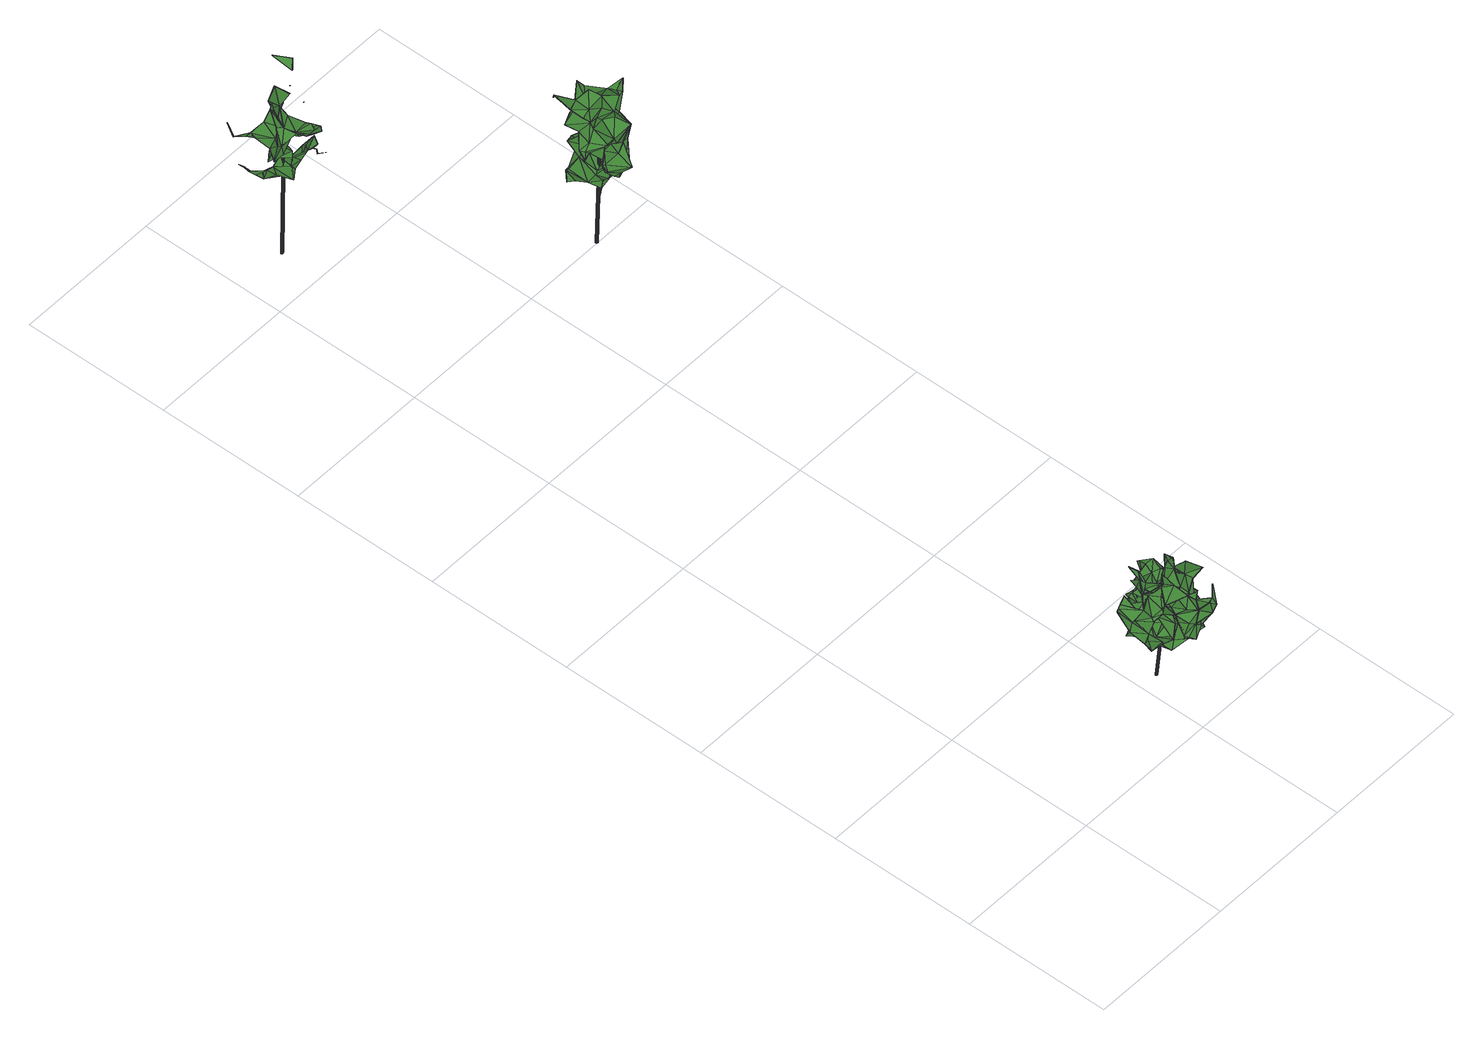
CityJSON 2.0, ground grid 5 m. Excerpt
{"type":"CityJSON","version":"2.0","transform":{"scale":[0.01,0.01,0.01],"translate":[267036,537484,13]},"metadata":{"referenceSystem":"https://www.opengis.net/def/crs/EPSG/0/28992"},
"CityObjects":{
"tree1":{"type":"SolitaryVegetationObject","attributes":{"gtid":598,"crown_width_m":2.79,"crown_median_z":17.1,"crown_r50_m":0.163,"crown_porosity":0.946,"trunk_H_m":2.93,"trunk_DBH_m":0.0655,"trunk_radius_m":0.0328,"trunk_base_height_m":14.17,"original_gtid":"600"},"geometry":[{"type":"MultiSurface","lod":"3","boundaries":[[[0,1,2]],[[0,2,3]],[[4,5,6]],[[7,3,8]],[[9,10,11]],[[12,13,14]],[[15,16,17]],[[18,19,20]],[[20,21,18]],[[22,23,24]],[[25,22,26]],[[11,10,27]],[[28,29,30]],[[31,32,21]],[[33,34,35]],[[36,37,28]],[[38,37,36]],[[39,24,40]],[[41,42,43]],[[44,45,46]],[[47,1,48]],[[49,50,31]],[[51,52,53]],[[54,55,56]],[[57,58,33]],[[57,53,58]],[[59,60,61]],[[13,61,60]],[[62,63,64]],[[62,65,63]],[[66,67,68]],[[69,0,70]],[[71,72,73]],[[33,74,75]],[[76,77,78]],[[79,67,80]],[[81,21,32]],[[61,13,12]],[[82,83,84]],[[82,84,85]],[[86,87,88]],[[73,9,89]],[[90,91,92]],[[90,92,93]],[[94,95,96]],[[97,32,75]],[[98,10,9]],[[68,32,99]],[[100,32,68]],[[31,101,8]],[[102,72,13]],[[14,13,72]],[[103,70,104]],[[103,104,105]],[[106,107,108]],[[8,109,7]],[[46,110,44]],[[7,111,3]],[[93,77,90]],[[23,22,25]],[[80,67,90]],[[111,112,50]],[[31,20,19]],[[20,31,21]],[[113,114,115]],[[114,116,115]],[[117,118,119]],[[96,102,120]],[[119,118,121]],[[119,122,117]],[[117,123,74]],[[124,74,123]],[[125,126,127]],[[28,128,36]],[[1,0,129]],[[65,46,76]],[[106,130,131]],[[88,87,43]],[[43,87,86]],[[132,69,133]],[[134,131,135]],[[29,113,136]],[[27,10,41]],[[40,24,23]],[[137,138,139]],[[140,112,109]],[[140,141,112]],[[35,74,33]],[[142,143,144]],[[11,27,13]],[[89,9,93]],[[36,121,82]],[[23,25,145]],[[146,147,148]],[[149,97,74]],[[75,74,97]],[[150,151,152]],[[13,60,11]],[[153,154,155]],[[53,156,51]],[[157,51,156]],[[36,158,38]],[[113,38,158]],[[75,32,159]],[[160,78,161]],[[18,162,19]],[[21,162,18]],[[8,49,31]],[[6,163,4]],[[164,120,102]],[[113,115,136]],[[73,89,126]],[[53,52,165]],[[161,166,160]],[[68,67,79]],[[117,35,118]],[[91,167,98]],[[167,95,98]],[[82,85,158]],[[54,168,17]],[[71,73,59]],[[145,25,26]],[[169,170,171]],[[172,173,174]],[[1,129,48]],[[175,176,139]],[[149,74,124]],[[177,130,163]],[[80,76,100]],[[81,32,97]],[[178,30,179]],[[97,19,162]],[[180,114,181]],[[180,116,114]],[[182,183,111]],[[3,111,183]],[[80,90,77]],[[3,183,0]],[[8,101,109]],[[141,119,184]],[[10,42,41]],[[185,184,186]],[[66,185,186]],[[99,65,185]],[[99,46,65]],[[43,187,88]],[[109,188,140]],[[145,26,171]],[[189,144,150]],[[142,144,189]],[[77,10,190]],[[98,190,10]],[[191,192,193]],[[191,194,192]],[[195,137,139]],[[70,107,131]],[[62,196,110]],[[196,169,197]],[[198,133,135]],[[67,199,200]],[[140,201,141]],[[176,202,139]],[[203,4,204]],[[14,72,71]],[[91,67,133]],[[77,190,78]],[[11,161,77]],[[182,203,204]],[[91,90,67]],[[122,119,109]],[[199,50,49]],[[205,206,38]],[[118,34,58]],[[118,35,34]],[[127,207,208]],[[110,185,62]],[[46,185,110]],[[191,193,5]],[[61,12,59]],[[209,206,205]],[[209,196,206]],[[93,210,89]],[[211,212,213]],[[48,129,214]],[[191,215,194]],[[59,73,126]],[[62,64,196]],[[169,196,64]],[[216,147,146]],[[217,24,39]],[[218,16,219]],[[218,219,203]],[[7,112,111]],[[175,126,89]],[[177,105,131]],[[156,159,157]],[[146,148,220]],[[9,77,93]],[[11,77,9]],[[29,154,153]],[[31,149,124]],[[75,53,57]],[[156,53,75]],[[106,131,107]],[[86,88,41]],[[121,83,82]],[[141,201,119]],[[189,221,85]],[[3,2,49]],[[76,80,77]],[[222,181,114]],[[134,223,224]],[[225,226,227]],[[211,213,56]],[[29,228,154]],[[102,13,27]],[[70,0,183]],[[70,183,182]],[[72,102,9]],[[229,185,65]],[[115,228,136]],[[230,231,232]],[[233,234,235]],[[148,147,39]],[[46,45,51]],[[76,46,51]],[[111,50,236]],[[63,65,76]],[[53,165,237]],[[53,237,58]],[[59,238,71]],[[203,182,111]],[[96,239,94]],[[101,124,240]],[[117,122,240]],[[161,10,77]],[[27,41,102]],[[165,241,242]],[[243,51,45]],[[95,239,120]],[[31,124,101]],[[15,244,36]],[[245,216,246]],[[95,120,98]],[[7,109,112]],[[28,247,205]],[[235,58,237]],[[235,237,165]],[[248,4,203]],[[4,191,5]],[[78,160,76]],[[51,157,76]],[[193,6,174]],[[110,196,209]],[[12,14,238]],[[116,146,220]],[[116,220,249]],[[14,71,238]],[[12,238,59]],[[75,159,156]],[[5,193,173]],[[192,250,193]],[[251,46,57]],[[94,239,231]],[[69,252,135]],[[97,162,81]],[[216,245,152]],[[197,253,196]],[[186,236,254]],[[161,11,40]],[[255,256,215]],[[212,215,256]],[[212,194,215]],[[0,103,129]],[[252,129,103]],[[178,257,128]],[[219,128,257]],[[219,257,178]],[[16,213,17]],[[218,213,16]],[[258,129,252]],[[3,49,8]],[[259,260,239]],[[54,261,211]],[[231,239,260]],[[252,103,262]],[[181,246,263]],[[39,253,217]],[[217,253,197]],[[163,130,4]],[[165,52,143]],[[125,264,11]],[[38,206,265]],[[83,233,84]],[[64,63,266]],[[191,4,267]],[[215,191,267]],[[93,92,268]],[[28,205,113]],[[38,113,205]],[[269,200,199]],[[51,243,52]],[[131,192,270]],[[42,10,271]],[[130,106,4]],[[144,272,38]],[[149,19,97]],[[81,162,21]],[[31,19,149]],[[79,100,68]],[[100,79,80]],[[1,269,2]],[[220,207,127]],[[44,52,243]],[[143,52,44]],[[10,161,271]],[[142,241,143]],[[165,143,241]],[[273,225,251]],[[131,134,224]],[[99,57,46]],[[174,5,274]],[[230,260,259]],[[34,33,58]],[[275,276,141]],[[173,172,274]],[[231,260,230]],[[35,117,74]],[[172,174,274]],[[236,50,254]],[[148,277,220]],[[278,270,192]],[[135,252,232]],[[135,232,231]],[[171,24,217]],[[22,24,171]],[[278,202,270]],[[221,158,85]],[[189,84,142]],[[85,84,189]],[[99,32,57]],[[128,16,15]],[[128,15,36]],[[28,30,128]],[[212,17,213]],[[26,22,171]],[[205,54,209]],[[37,209,54]],[[215,267,179]],[[179,267,178]],[[229,65,279]],[[229,279,185]],[[105,262,103]],[[263,146,116]],[[197,169,217]],[[96,9,102]],[[139,138,175]],[[48,214,280]],[[258,280,214]],[[47,280,258]],[[48,280,47]],[[269,132,200]],[[199,66,50]],[[218,281,56]],[[11,264,40]],[[148,40,264]],[[243,45,44]],[[91,133,167]],[[240,124,123]],[[131,270,198]],[[146,246,216]],[[38,265,282]],[[198,135,131]],[[217,169,171]],[[73,72,9]],[[148,39,40]],[[252,69,258]],[[69,135,133]],[[102,41,164]],[[109,101,240]],[[109,240,122]],[[11,60,126]],[[11,126,125]],[[131,130,177]],[[211,56,55]],[[76,160,170]],[[76,170,63]],[[76,157,159]],[[76,159,100]],[[171,170,160]],[[4,106,204]],[[111,236,283]],[[202,255,155]],[[69,70,103]],[[69,103,0]],[[224,223,6]],[[155,255,153]],[[235,251,58]],[[234,58,251]],[[234,251,235]],[[70,182,108]],[[204,108,182]],[[134,135,231]],[[94,135,231]],[[275,168,284]],[[220,277,207]],[[264,125,277]],[[264,277,148]],[[185,66,99]],[[66,254,50]],[[31,50,226]],[[32,273,57]],[[131,250,192]],[[249,220,127]],[[224,250,131]],[[249,127,175]],[[247,256,255]],[[212,256,247]],[[211,194,212]],[[96,95,91]],[[209,37,110]],[[138,249,175]],[[145,171,166]],[[137,285,138]],[[286,138,285]],[[214,129,258]],[[92,287,198]],[[133,198,287]],[[133,287,92]],[[195,202,155]],[[144,282,150]],[[56,276,275]],[[118,58,234]],[[126,175,127]],[[134,232,223]],[[223,232,262]],[[44,110,272]],[[44,272,143]],[[251,185,46]],[[91,95,92]],[[167,133,95]],[[265,189,181]],[[236,288,283]],[[108,204,106]],[[68,99,66]],[[17,212,28]],[[186,254,66]],[[261,208,278]],[[249,228,116]],[[138,286,228]],[[138,228,249]],[[94,239,95]],[[115,116,228]],[[289,88,187]],[[92,95,133]],[[6,105,163]],[[6,223,105]],[[262,105,223]],[[100,159,32]],[[75,57,33]],[[132,133,67]],[[186,276,236]],[[112,276,186]],[[272,110,37]],[[272,37,38]],[[202,195,139]],[[155,285,195]],[[285,137,195]],[[265,181,222]],[[163,105,177]],[[28,37,54]],[[160,166,171]],[[188,290,201]],[[144,143,272]],[[240,123,117]],[[96,120,239]],[[170,169,266]],[[170,266,63]],[[113,29,28]],[[82,158,36]],[[113,158,114]],[[226,32,31]],[[265,222,114]],[[153,179,30]],[[153,30,29]],[[114,158,265]],[[221,265,158]],[[265,221,189]],[[205,247,207]],[[67,200,132]],[[141,15,17]],[[141,244,15]],[[141,184,244]],[[184,121,244]],[[184,119,121]],[[36,244,121]],[[140,188,201]],[[56,284,54]],[[205,207,277]],[[127,208,125]],[[89,268,270]],[[198,270,268]],[[176,270,202]],[[205,277,54]],[[226,50,227]],[[142,84,233]],[[119,201,290]],[[119,290,109]],[[188,109,290]],[[49,269,199]],[[112,186,227]],[[112,227,50]],[[64,266,169]],[[215,179,255]],[[184,227,186]],[[69,132,291]],[[225,227,184]],[[69,291,258]],[[57,273,251]],[[269,258,291]],[[269,291,132]],[[192,261,278]],[[1,47,269]],[[211,55,54]],[[153,255,179]],[[147,150,253]],[[29,136,228]],[[285,228,286]],[[193,224,6]],[[173,274,5]],[[250,224,193]],[[105,70,131]],[[168,54,284]],[[93,268,210]],[[92,198,268]],[[210,268,89]],[[125,54,277]],[[261,54,125]],[[278,255,202]],[[262,232,252]],[[128,30,178]],[[251,225,185]],[[273,226,225]],[[273,32,226]],[[225,184,185]],[[233,241,142]],[[161,40,166]],[[91,98,96]],[[174,6,5]],[[147,253,39]],[[203,281,218]],[[98,289,190]],[[96,98,9]],[[203,56,281]],[[292,56,203]],[[292,236,293]],[[230,239,231]],[[239,230,259]],[[56,213,218]],[[16,128,219]],[[56,292,293]],[[66,199,67]],[[28,212,247]],[[54,17,28]],[[43,86,41]],[[289,164,41]],[[164,289,120]],[[289,187,190]],[[289,41,88]],[[289,98,120]],[[255,278,208]],[[255,208,247]],[[203,111,283]],[[236,292,288]],[[288,292,203]],[[283,288,203]],[[193,174,173]],[[155,154,285]],[[285,154,228]],[[168,141,17]],[[194,211,192]],[[261,192,211]],[[247,208,207]],[[261,125,208]],[[168,275,141]],[[248,203,219]],[[248,219,4]],[[89,270,175]],[[175,270,176]],[[49,2,269]],[[38,282,144]],[[47,258,269]],[[275,284,56]],[[233,242,241]],[[165,242,235]],[[233,235,242]],[[180,263,116]],[[253,150,196]],[[105,104,70]],[[56,293,276]],[[108,107,70]],[[189,150,181]],[[245,181,150]],[[245,150,152]],[[180,181,263]],[[263,246,146]],[[181,245,246]],[[185,279,62]],[[62,279,65]],[[147,151,150]],[[147,216,151]],[[4,219,267]],[[178,267,219]],[[190,187,43]],[[42,271,43]],[[43,271,190]],[[161,78,271]],[[190,271,78]],[[126,60,294]],[[59,294,60]],[[126,294,59]],[[121,234,83]],[[121,118,234]],[[233,83,234]],[[152,151,216]],[[145,166,23]],[[40,23,166]],[[231,232,134]],[[141,276,112]],[[236,276,293]],[[196,150,206]],[[265,206,150]],[[150,282,265]],[[295,296,297]],[[295,297,298]],[[298,297,299]],[[298,299,300]],[[297,296,301]],[[297,301,299]],[[301,296,302]],[[301,302,299]],[[299,302,303]],[[299,303,300]],[[302,296,304]],[[302,304,303]],[[303,304,305]],[[303,305,300]],[[304,296,306]],[[304,306,305]],[[305,306,307]],[[305,307,300]],[[306,296,308]],[[306,308,307]],[[307,308,309]],[[307,309,300]],[[308,296,310]],[[308,310,309]],[[309,310,311]],[[309,311,300]],[[310,296,312]],[[310,312,311]],[[311,312,313]],[[311,313,300]],[[312,296,314]],[[312,314,313]],[[313,314,315]],[[313,315,300]],[[314,296,316]],[[314,316,315]],[[315,316,317]],[[315,317,300]],[[316,296,318]],[[316,318,317]],[[317,318,319]],[[317,319,300]],[[318,296,320]],[[318,320,319]],[[319,320,321]],[[319,321,300]],[[320,296,322]],[[320,322,321]],[[321,322,323]],[[321,323,300]],[[322,296,324]],[[322,324,323]],[[323,324,325]],[[323,325,300]],[[324,296,326]],[[324,326,325]],[[325,326,327]],[[325,327,300]],[[326,296,328]],[[326,328,327]],[[328,296,329]],[[328,329,327]],[[327,329,330]],[[327,330,300]],[[329,296,331]],[[329,331,330]],[[330,331,332]],[[330,332,300]],[[331,296,333]],[[331,333,332]],[[332,333,334]],[[332,334,300]],[[333,296,335]],[[333,335,334]],[[334,335,336]],[[334,336,300]],[[335,296,337]],[[335,337,336]],[[336,337,338]],[[336,338,300]],[[337,296,339]],[[337,339,338]],[[338,339,340]],[[338,340,300]],[[339,296,295]],[[339,295,340]],[[340,295,298]],[[340,298,300]]]}]},
"tree2":{"type":"SolitaryVegetationObject","attributes":{"gtid":528,"crown_width_m":2.37,"crown_median_z":18.75,"crown_r50_m":0.16,"crown_porosity":0.935,"trunk_H_m":5.17,"trunk_DBH_m":0.0814,"trunk_radius_m":0.0407,"trunk_base_height_m":13.58,"original_gtid":"530"},"geometry":[{"type":"MultiSurface","lod":"3","boundaries":[[[341,342,343]],[[344,345,346]],[[347,348,349]],[[350,351,352]],[[353,354,355]],[[356,357,358]],[[359,360,361]],[[349,362,363]],[[348,363,362]],[[348,362,349]],[[347,364,365]],[[366,367,368]],[[369,357,356]],[[370,371,372]],[[344,373,345]],[[374,375,376]],[[356,377,369]],[[378,379,380]],[[381,382,383]],[[352,357,369]],[[384,385,386]],[[387,388,389]],[[390,391,392]],[[393,394,395]],[[396,397,355]],[[398,399,400]],[[358,352,356]],[[355,397,353]],[[401,402,380]],[[403,402,401]],[[342,404,405]],[[406,407,374]],[[408,388,409]],[[410,346,345]],[[411,360,412]],[[371,413,414]],[[352,358,357]],[[387,415,416]],[[387,381,415]],[[417,379,378]],[[418,419,392]],[[420,421,422]],[[423,424,425]],[[366,368,426]],[[424,427,425]],[[428,429,430]],[[408,429,428]],[[431,432,433]],[[434,435,436]],[[437,427,405]],[[438,439,434]],[[440,417,378]],[[441,442,366]],[[443,444,406]],[[426,346,445]],[[364,446,365]],[[447,448,449]],[[437,405,450]],[[446,364,347]],[[347,349,446]],[[441,366,451]],[[414,395,452]],[[399,453,400]],[[414,454,395]],[[455,454,414]],[[456,457,458]],[[459,407,460]],[[461,462,363]],[[463,464,465]],[[466,359,361]],[[456,458,467]],[[468,469,438]],[[470,468,438]],[[434,439,435]],[[471,435,439]],[[361,360,472]],[[473,474,475]],[[443,476,428]],[[473,476,443]],[[477,478,421]],[[374,407,375]],[[479,409,388]],[[422,480,481]],[[363,482,450]],[[483,484,485]],[[486,484,483]],[[485,484,486]],[[380,440,378]],[[448,447,487]],[[487,447,488]],[[488,447,489]],[[401,380,379]],[[490,359,466]],[[459,479,416]],[[425,342,423]],[[425,437,342]],[[406,444,460]],[[430,460,444]],[[411,472,360]],[[491,386,385]],[[394,463,465]],[[492,371,490]],[[435,471,441]],[[442,441,471]],[[438,493,470]],[[494,495,475]],[[469,468,369]],[[390,495,494]],[[496,408,428]],[[435,497,436]],[[408,389,388]],[[498,396,499]],[[470,377,356]],[[490,343,359]],[[427,437,425]],[[500,474,371]],[[500,475,474]],[[442,367,366]],[[467,367,442]],[[445,367,467]],[[368,367,445]],[[465,464,501]],[[475,501,464]],[[475,464,494]],[[344,368,445]],[[482,461,491]],[[430,459,460]],[[479,459,430]],[[365,348,347]],[[363,348,482]],[[365,482,348]],[[473,443,474]],[[406,474,443]],[[442,456,467]],[[471,456,442]],[[341,376,502]],[[446,482,365]],[[412,414,411]],[[384,503,504]],[[477,469,505]],[[389,382,387]],[[388,416,479]],[[385,506,423]],[[375,381,376]],[[405,404,450]],[[383,450,404]],[[377,507,505]],[[375,407,459]],[[508,509,506]],[[387,416,388]],[[506,412,360]],[[369,468,352]],[[383,382,496]],[[510,390,463]],[[422,481,511]],[[445,458,422]],[[416,415,459]],[[394,452,395]],[[372,421,512]],[[513,432,431]],[[477,471,439]],[[477,439,469]],[[376,383,404]],[[376,381,383]],[[514,481,507]],[[493,515,377]],[[495,516,476]],[[452,475,414]],[[500,414,475]],[[349,462,446]],[[386,503,384]],[[430,409,479]],[[381,387,382]],[[372,371,492]],[[438,515,493]],[[434,515,438]],[[517,511,481]],[[417,440,518]],[[440,379,518]],[[518,379,417]],[[408,496,382]],[[408,382,389]],[[500,371,414]],[[352,468,356]],[[356,468,470]],[[467,458,445]],[[463,494,464]],[[519,520,521]],[[519,521,522]],[[503,454,455]],[[506,509,498]],[[523,441,451]],[[523,451,426]],[[369,377,505]],[[481,524,507]],[[509,384,504]],[[426,368,346]],[[507,477,505]],[[369,505,469]],[[373,489,345]],[[344,346,368]],[[406,374,474]],[[371,341,490]],[[374,341,474]],[[371,474,341]],[[435,441,525]],[[507,377,515]],[[507,515,514]],[[511,445,422]],[[418,520,519]],[[392,520,418]],[[374,376,341]],[[521,391,526]],[[469,439,438]],[[458,457,420]],[[471,420,457]],[[477,421,420]],[[419,527,491]],[[386,491,527]],[[351,468,352]],[[423,342,385]],[[436,515,434]],[[514,515,436]],[[524,478,507]],[[507,478,477]],[[480,466,524]],[[480,524,481]],[[492,490,466]],[[492,466,480]],[[495,476,473]],[[431,433,513]],[[432,513,433]],[[375,459,415]],[[381,375,415]],[[460,407,406]],[[482,342,450]],[[390,392,516]],[[516,392,419]],[[487,449,448]],[[489,449,487]],[[449,489,447]],[[489,487,410]],[[450,342,437]],[[489,410,345]],[[501,452,394]],[[418,522,393]],[[509,508,384]],[[363,383,496]],[[450,383,363]],[[359,427,424]],[[394,465,501]],[[430,429,409]],[[408,409,429]],[[392,391,520]],[[427,359,343]],[[412,455,414]],[[506,455,412]],[[403,401,528]],[[403,528,402]],[[489,529,488]],[[516,419,530]],[[524,512,478]],[[421,478,512]],[[428,404,496]],[[410,531,346]],[[452,501,475]],[[386,454,503]],[[455,499,503]],[[435,525,497]],[[492,422,372]],[[480,422,492]],[[511,497,525]],[[372,422,421]],[[440,380,528]],[[380,402,528]],[[440,528,379]],[[379,528,401]],[[400,453,398]],[[355,532,396]],[[472,466,361]],[[466,512,524]],[[466,472,512]],[[394,510,463]],[[349,363,462]],[[446,461,482]],[[446,462,461]],[[504,503,532]],[[512,413,370]],[[370,372,512]],[[373,487,529]],[[510,533,390]],[[373,529,489]],[[533,521,526]],[[526,391,533]],[[445,523,426]],[[521,520,391]],[[394,522,521]],[[394,521,510]],[[519,522,418]],[[487,373,410]],[[370,413,371]],[[384,506,385]],[[508,506,384]],[[397,532,353]],[[405,343,342]],[[404,342,502]],[[404,502,376]],[[504,532,397]],[[354,532,355]],[[353,532,354]],[[399,398,453]],[[485,486,483]],[[430,444,443]],[[445,531,344]],[[346,531,445]],[[410,373,531]],[[373,344,531]],[[428,476,530]],[[430,443,428]],[[396,503,499]],[[419,461,530]],[[419,491,461]],[[363,530,461]],[[488,529,487]],[[471,457,456]],[[477,420,534]],[[471,477,534]],[[420,471,534]],[[420,422,458]],[[503,396,532]],[[385,502,491]],[[341,502,385]],[[411,414,413]],[[411,413,472]],[[472,413,512]],[[473,475,495]],[[533,391,390]],[[516,495,390]],[[525,441,523]],[[530,476,516]],[[454,393,395]],[[393,386,527]],[[454,386,393]],[[393,527,418]],[[418,527,419]],[[436,517,514]],[[497,517,436]],[[521,533,510]],[[393,522,394]],[[511,517,497]],[[481,514,517]],[[426,451,366]],[[390,494,463]],[[496,404,363]],[[445,511,523]],[[511,525,523]],[[506,360,424]],[[424,360,359]],[[423,506,424]],[[396,498,397]],[[504,397,498]],[[504,498,509]],[[427,343,405]],[[341,343,490]],[[491,502,482]],[[482,502,342]],[[377,469,493]],[[470,469,377]],[[341,385,342]],[[470,493,469]],[[506,499,455]],[[498,499,506]],[[363,404,530]],[[428,530,404]],[[535,536,537]],[[535,537,538]],[[538,537,539]],[[538,539,540]],[[537,536,541]],[[537,541,539]],[[539,541,542]],[[539,542,540]],[[541,536,543]],[[541,543,542]],[[542,543,544]],[[542,544,540]],[[543,536,545]],[[543,545,544]],[[544,545,546]],[[544,546,540]],[[545,536,547]],[[545,547,546]],[[546,547,548]],[[546,548,540]],[[547,536,549]],[[547,549,548]],[[548,549,550]],[[548,550,540]],[[549,536,551]],[[549,551,550]],[[550,551,552]],[[550,552,540]],[[551,536,553]],[[551,553,552]],[[552,553,554]],[[552,554,540]],[[553,536,555]],[[553,555,554]],[[554,555,556]],[[554,556,540]],[[555,536,557]],[[555,557,556]],[[556,557,558]],[[556,558,540]],[[557,536,559]],[[557,559,558]],[[558,559,560]],[[558,560,540]],[[559,536,561]],[[559,561,560]],[[560,561,562]],[[560,562,540]],[[561,536,563]],[[561,563,562]],[[562,563,564]],[[562,564,540]],[[563,536,565]],[[563,565,564]],[[564,565,566]],[[564,566,540]],[[565,536,567]],[[565,567,566]],[[566,567,568]],[[566,568,540]],[[567,536,569]],[[567,569,568]],[[568,569,570]],[[568,570,540]],[[569,536,571]],[[569,571,570]],[[570,571,572]],[[570,572,540]],[[571,536,573]],[[571,573,572]],[[572,573,574]],[[572,574,540]],[[573,536,575]],[[573,575,574]],[[574,575,576]],[[574,576,540]],[[575,536,577]],[[575,577,576]],[[576,577,578]],[[576,578,540]],[[577,536,579]],[[577,579,578]],[[578,579,580]],[[578,580,540]],[[579,536,581]],[[579,581,580]],[[581,536,582]],[[581,582,580]],[[580,582,583]],[[580,583,540]],[[582,536,535]],[[582,535,583]],[[583,535,538]],[[583,538,540]]]}]},
"tree3":{"type":"SolitaryVegetationObject","attributes":{"gtid":529,"crown_width_m":2.46,"crown_median_z":18.35,"crown_r50_m":0.198,"crown_porosity":0.928,"trunk_H_m":4.62,"trunk_DBH_m":0.0786,"trunk_radius_m":0.0393,"trunk_base_height_m":13.73,"original_gtid":"531"},"geometry":[{"type":"Solid","lod":"3","boundaries":[[[[584,585,586]],[[584,586,587]],[[588,589,590]],[[591,589,588]],[[592,593,594]],[[595,596,597]],[[598,599,600]],[[601,602,603]],[[604,605,606]],[[588,590,607]],[[590,608,607]],[[609,610,611]],[[612,611,610]],[[613,614,615]],[[616,617,618]],[[619,615,614]],[[620,621,622]],[[620,623,621]],[[597,624,587]],[[596,624,597]],[[623,625,626]],[[627,588,628]],[[628,588,629]],[[590,630,608]],[[631,586,632]],[[633,630,634]],[[635,634,630]],[[636,637,638]],[[639,638,637]],[[639,637,636]],[[640,621,641]],[[640,622,621]],[[642,643,644]],[[595,597,645]],[[604,646,605]],[[647,648,649]],[[650,651,652]],[[653,654,624]],[[655,656,657]],[[633,608,630]],[[623,658,625]],[[623,659,660]],[[592,661,593]],[[662,663,623]],[[664,665,666]],[[640,641,667]],[[668,618,669]],[[585,670,586]],[[671,672,673]],[[591,674,675]],[[676,677,678]],[[679,680,681]],[[598,682,604]],[[600,682,598]],[[683,634,635]],[[684,683,635]],[[640,667,606]],[[667,685,606]],[[663,686,623]],[[687,686,663]],[[629,588,607]],[[688,689,690]],[[608,629,607]],[[631,587,586]],[[676,691,692]],[[588,627,693]],[[691,690,694]],[[695,696,672]],[[673,672,696]],[[657,656,671]],[[697,698,656]],[[699,700,701]],[[702,701,700]],[[656,655,697]],[[636,592,594]],[[633,629,608]],[[639,703,638]],[[704,699,668]],[[705,677,706]],[[662,630,589]],[[630,590,589]],[[647,707,600]],[[661,697,655]],[[675,589,591]],[[617,708,709]],[[596,653,624]],[[595,653,596]],[[674,612,632]],[[632,710,674]],[[641,685,667]],[[641,711,685]],[[712,713,714]],[[714,713,715]],[[681,666,716]],[[717,670,718]],[[717,718,711]],[[587,624,654]],[[678,705,719]],[[720,673,696]],[[720,696,699]],[[655,657,703]],[[704,618,702]],[[671,721,722]],[[699,695,723]],[[699,723,668]],[[664,724,725]],[[660,659,726]],[[727,728,625]],[[612,658,710]],[[625,658,612]],[[729,730,598]],[[599,598,730]],[[644,731,585]],[[670,585,731]],[[622,732,620]],[[642,584,733]],[[733,584,731]],[[710,658,687]],[[731,584,654]],[[734,622,640]],[[613,735,708]],[[628,629,601]],[[736,666,737]],[[737,738,736]],[[739,740,688]],[[617,702,618]],[[614,616,695]],[[699,678,720]],[[711,741,685]],[[602,634,603]],[[678,677,705]],[[708,684,709]],[[669,704,668]],[[649,680,742]],[[609,648,647]],[[726,709,660]],[[726,617,709]],[[616,618,723]],[[689,727,743]],[[729,670,744]],[[691,694,619]],[[618,668,723]],[[585,584,644]],[[616,723,695]],[[691,712,690]],[[672,614,695]],[[721,698,619]],[[742,680,679]],[[644,584,642]],[[656,721,671]],[[615,735,613]],[[612,650,611]],[[609,611,650]],[[721,656,698]],[[697,692,698]],[[635,630,662]],[[669,618,704]],[[654,744,731]],[[644,733,731]],[[670,731,744]],[[595,645,653]],[[730,729,744]],[[712,688,690]],[[600,707,682]],[[594,639,636]],[[646,734,605]],[[606,605,734]],[[732,617,726]],[[732,726,620]],[[587,654,584]],[[657,638,703]],[[653,645,654]],[[586,717,632]],[[651,621,745]],[[692,677,676]],[[593,661,703]],[[589,675,687]],[[710,746,717]],[[632,717,746]],[[632,746,710]],[[679,649,742]],[[647,649,679]],[[588,693,591]],[[720,638,673]],[[616,747,617]],[[663,589,687]],[[663,662,589]],[[748,749,737]],[[737,749,738]],[[610,609,647]],[[627,743,750]],[[639,594,593]],[[646,682,666]],[[688,740,751]],[[613,708,614]],[[699,701,678]],[[693,750,674]],[[674,687,675]],[[674,591,693]],[[718,670,741]],[[718,741,711]],[[685,741,729]],[[631,612,610]],[[631,632,612]],[[729,741,670]],[[647,587,631]],[[610,647,631]],[[644,643,733]],[[712,737,681]],[[620,659,623]],[[726,659,620]],[[623,660,662]],[[662,660,684]],[[709,684,660]],[[740,609,728]],[[649,681,680]],[[734,752,622]],[[642,733,643]],[[633,634,602]],[[674,625,612]],[[694,615,619]],[[753,752,734]],[[635,662,684]],[[602,601,633]],[[633,601,629]],[[671,722,672]],[[614,672,722]],[[688,751,689]],[[598,604,685]],[[619,692,691]],[[619,698,692]],[[732,664,725]],[[753,754,755]],[[710,711,650]],[[621,650,641]],[[711,641,650]],[[736,738,749]],[[682,716,756]],[[678,719,720]],[[757,758,759]],[[757,760,758]],[[759,758,760]],[[647,761,597]],[[599,647,600]],[[679,707,647]],[[719,706,720]],[[724,762,749]],[[597,761,645]],[[729,598,685]],[[763,701,702]],[[699,696,695]],[[682,646,604]],[[719,705,706]],[[606,685,604]],[[676,763,691]],[[640,606,734]],[[708,634,683]],[[684,708,683]],[[691,713,712]],[[715,713,691]],[[673,638,671]],[[671,638,657]],[[650,612,710]],[[708,603,634]],[[736,749,762]],[[727,740,728]],[[710,717,711]],[[586,670,717]],[[690,743,694]],[[666,734,646]],[[748,737,691]],[[599,761,647]],[[599,645,761]],[[623,686,658]],[[687,658,686]],[[681,737,666]],[[691,737,715]],[[737,714,715]],[[714,737,712]],[[724,664,762]],[[764,652,626]],[[764,609,652]],[[650,652,609]],[[666,762,664]],[[736,762,666]],[[720,706,638]],[[697,706,692]],[[704,700,699]],[[702,700,704]],[[661,592,706]],[[697,661,706]],[[592,636,706]],[[706,677,692]],[[638,706,636]],[[626,625,764]],[[710,687,674]],[[743,727,750]],[[740,727,751]],[[744,765,730]],[[654,765,744]],[[655,703,661]],[[763,749,748]],[[691,763,748]],[[724,749,725]],[[725,749,732]],[[617,749,763]],[[702,617,763]],[[732,749,617]],[[593,703,639]],[[650,621,651]],[[645,599,765]],[[654,645,765]],[[625,750,727]],[[690,689,743]],[[627,628,743]],[[625,728,764]],[[739,609,740]],[[689,751,727]],[[759,760,757]],[[623,745,621]],[[652,651,745]],[[652,745,626]],[[678,701,676]],[[676,701,763]],[[754,665,622]],[[732,665,664]],[[622,665,732]],[[734,666,665]],[[734,665,753]],[[597,766,647]],[[587,647,766]],[[587,766,597]],[[753,665,754]],[[666,682,756]],[[708,617,747]],[[764,728,609]],[[712,739,688]],[[712,681,739]],[[609,739,681]],[[649,609,681]],[[730,765,599]],[[674,750,625]],[[666,756,716]],[[693,627,750]],[[755,752,753]],[[755,754,752]],[[626,745,623]],[[622,752,754]],[[615,694,735]],[[743,628,735]],[[743,735,694]],[[601,735,628]],[[603,735,601]],[[603,708,735]],[[619,722,721]],[[614,722,619]],[[649,648,609]],[[679,681,716]],[[707,679,716]],[[707,716,682]],[[616,614,747]],[[708,747,614]],[[767,768,769]],[[767,769,770]],[[770,769,771]],[[770,771,772]],[[769,768,773]],[[769,773,771]],[[771,773,774]],[[771,774,772]],[[773,768,775]],[[773,775,774]],[[774,775,776]],[[774,776,772]],[[775,768,777]],[[775,777,776]],[[776,777,778]],[[776,778,772]],[[777,768,779]],[[777,779,778]],[[778,779,780]],[[778,780,772]],[[779,768,781]],[[779,781,780]],[[780,781,782]],[[780,782,772]],[[781,768,783]],[[781,783,782]],[[782,783,784]],[[782,784,772]],[[783,768,785]],[[783,785,784]],[[784,785,786]],[[784,786,772]],[[785,768,787]],[[785,787,786]],[[786,787,788]],[[786,788,772]],[[787,768,789]],[[787,789,788]],[[788,789,790]],[[788,790,772]],[[789,768,791]],[[789,791,790]],[[790,791,792]],[[790,792,772]],[[791,768,793]],[[791,793,792]],[[792,793,794]],[[792,794,772]],[[793,768,795]],[[793,795,794]],[[794,795,796]],[[794,796,772]],[[795,768,797]],[[795,797,796]],[[796,797,798]],[[796,798,772]],[[797,768,799]],[[797,799,798]],[[798,799,800]],[[798,800,772]],[[799,768,801]],[[799,801,800]],[[800,801,802]],[[800,802,772]],[[801,768,803]],[[801,803,802]],[[802,803,804]],[[802,804,772]],[[803,768,805]],[[803,805,804]],[[804,805,806]],[[804,806,772]],[[805,768,807]],[[805,807,806]],[[806,807,808]],[[806,808,772]],[[807,768,809]],[[807,809,808]],[[808,809,810]],[[808,810,772]],[[809,768,811]],[[809,811,810]],[[810,811,812]],[[810,812,772]],[[811,768,813]],[[811,813,812]],[[812,813,814]],[[812,814,772]],[[813,768,815]],[[813,815,814]],[[814,815,816]],[[814,816,772]],[[815,768,767]],[[815,767,816]],[[816,767,770]],[[816,770,772]]]]}]}
},
"vertices":[
[523,45,371],[498,51,397],[524,73,355],[524,73,354],[633,113,379],[641,86,419],[631,61,416],[527,97,334],[478,97,326],[543,183,484],[512,167,509],[543,185,484],[584,216,552],[563,197,528],[584,216,553],[582,184,339],[611,160,330],[582,184,341],[439,96,386],[404,105,377],[439,95,385],[444,101,386],[511,285,511],[522,258,504],[518,248,476],[511,285,512],[510,285,512],[533,181,536],[609,211,351],[644,240,379],[639,189,370],[455,112,359],[451,159,372],[429,224,336],[462,226,338],[452,210,325],[586,211,330],[554,211,357],[563,256,347],[532,283,440],[527,236,467],[505,151,541],[474,171,519],[465,183,529],[491,261,393],[478,271,425],[483,230,390],[486,57,407],[480,50,405],[493,102,353],[493,104,353],[451,264,419],[478,277,381],[442,268,390],[574,202,394],[574,156,418],[575,140,389],[450,217,384],[462,226,339],[620,215,510],[602,196,492],[581,203,538],[536,212,420],[498,206,461],[535,220,444],[476,199,421],[495,163,404],[500,147,422],[463,149,419],[524,71,418],[570,67,377],[581,201,538],[563,196,528],[602,195,492],[449,185,342],[429,208,361],[475,199,421],[498,204,461],[485,208,473],[462,149,420],[463,156,429],[430,143,371],[554,259,333],[533,262,331],[554,292,353],[589,305,340],[462,183,531],[461,183,531],[471,171,521],[582,156,461],[508,158,427],[489,132,476],[528,142,431],[530,181,445],[557,105,481],[490,131,476],[540,139,511],[422,148,362],[512,165,509],[480,167,401],[435,195,412],[474,110,327],[533,180,536],[528,49,428],[567,73,434],[588,40,431],[589,75,361],[571,68,377],[584,65,359],[526,125,324],[523,236,392],[531,93,343],[526,125,326],[617,255,374],[614,277,389],[651,265,384],[636,266,420],[479,185,311],[494,198,309],[521,184,299],[532,134,523],[536,218,302],[515,159,320],[470,155,344],[452,143,343],[585,189,446],[605,193,476],[629,198,452],[612,160,330],[498,49,397],[623,84,413],[577,85,420],[504,104,444],[504,105,444],[568,73,435],[567,73,435],[651,264,383],[699,172,435],[692,231,425],[698,172,436],[559,149,302],[532,159,316],[527,311,366],[521,293,373],[538,296,372],[520,258,504],[611,280,468],[586,287,461],[576,256,455],[428,148,360],[582,295,407],[589,314,453],[590,323,444],[652,190,388],[667,216,416],[667,214,416],[440,266,398],[439,260,414],[589,304,341],[438,209,394],[487,216,467],[486,208,473],[403,105,377],[630,61,416],[505,150,541],[478,277,380],[517,247,476],[489,130,476],[558,191,350],[518,264,438],[487,216,466],[516,248,476],[654,98,456],[654,98,455],[654,97,456],[640,189,445],[650,166,435],[619,75,420],[653,163,360],[665,163,373],[588,264,426],[583,295,407],[584,65,358],[528,75,356],[530,177,343],[513,199,376],[539,155,364],[474,171,518],[559,149,300],[575,298,370],[488,171,504],[633,113,380],[607,124,412],[640,86,419],[621,131,388],[698,172,434],[571,252,417],[532,282,439],[563,115,413],[510,112,401],[514,124,421],[559,150,301],[650,166,434],[580,99,354],[589,75,359],[596,247,396],[596,248,396],[630,230,430],[634,206,434],[556,214,393],[560,180,418],[596,139,389],[611,165,355],[610,164,355],[480,49,406],[652,158,376],[589,314,454],[521,287,444],[604,138,370],[605,138,370],[606,250,452],[589,305,341],[604,276,388],[588,40,432],[619,75,422],[504,198,345],[471,155,345],[486,160,330],[646,240,416],[520,173,407],[562,78,479],[562,79,479],[567,72,435],[529,262,348],[521,217,353],[501,247,374],[518,113,391],[483,230,389],[585,216,552],[557,105,482],[486,160,329],[521,293,371],[524,262,364],[478,273,425],[558,191,349],[591,322,444],[590,314,453],[626,203,387],[592,124,378],[640,233,443],[623,84,414],[503,212,361],[528,49,429],[532,284,439],[518,113,392],[652,189,388],[639,189,371],[611,164,355],[486,56,408],[573,85,500],[573,85,499],[601,178,430],[588,39,432],[594,273,452],[536,220,444],[584,291,367],[526,236,466],[652,157,375],[574,155,418],[509,99,412],[598,137,438],[488,171,505],[526,262,364],[450,185,342],[655,98,456],[541,155,364],[540,154,364],[576,237,427],[649,166,434],[532,193,425],[480,50,406],[592,125,377],[575,297,370],[528,75,357],[542,176,391],[692,231,424],[692,232,425],[516,124,421],[570,68,377],[505,150,540],[531,159,315],[510,99,413],[572,109,393],[545,141,399],[620,215,509],[528,195,117],[525,195,117],[528,196,117],[549,181,410],[549,182,410],[546,181,410],[528,197,117],[527,197,117],[549,183,410],[527,198,117],[548,184,410],[526,198,117],[547,184,410],[525,198,117],[546,184,410],[524,198,117],[545,184,410],[523,197,117],[544,183,410],[522,197,117],[543,183,410],[522,196,117],[543,182,410],[522,195,117],[543,181,410],[522,194,117],[543,180,410],[522,193,117],[543,179,410],[523,193,117],[544,179,410],[523,192,117],[545,178,410],[524,192,117],[525,192,117],[546,178,410],[526,192,117],[547,178,410],[527,192,117],[548,178,410],[527,193,117],[548,178,409],[528,193,117],[549,179,409],[528,194,117],[549,180,409],
[156,3117,584],[99,3095,596],[104,3101,573],[234,3081,488],[232,3065,497],[234,3080,487],[118,3134,728],[104,3126,722],[121,3129,702],[98,3240,419],[98,3239,419],[89,3216,436],[67,3256,605],[68,3256,606],[68,3257,605],[84,3190,437],[77,3199,455],[75,3199,455],[119,3126,546],[119,3127,546],[104,3134,500],[120,3130,702],[119,3091,659],[117,3135,728],[103,3126,722],[284,3120,472],[283,3120,473],[271,3096,464],[86,3190,437],[164,3135,541],[165,3135,542],[177,3110,503],[231,3065,497],[173,3079,587],[178,3057,610],[153,3073,626],[127,3159,427],[275,3192,747],[275,3192,746],[275,3192,748],[148,3030,642],[148,3030,644],[136,3059,644],[101,3196,578],[125,3127,585],[132,3176,612],[151,3009,664],[183,3004,656],[151,3010,665],[177,3186,629],[225,3160,663],[167,3146,670],[176,3187,629],[215,3196,603],[180,3183,602],[76,3239,552],[74,3239,552],[236,3213,419],[236,3213,420],[237,3213,420],[243,3239,753],[242,3239,754],[241,3239,753],[138,3071,636],[96,3073,579],[207,3084,587],[211,3059,588],[158,3030,643],[199,3023,648],[232,3065,496],[157,3145,541],[143,3141,577],[159,3145,541],[168,3156,564],[158,3030,642],[183,3004,654],[260,3179,721],[178,3199,645],[166,3146,669],[174,3110,443],[161,3142,470],[172,3105,484],[100,3126,564],[100,3126,563],[76,3090,562],[271,3096,463],[76,3090,561],[153,3073,627],[194,3042,623],[205,3062,627],[285,3210,614],[284,3210,614],[284,3210,613],[175,3143,377],[208,3156,404],[179,3128,377],[67,3080,567],[130,3174,380],[155,3150,394],[258,3179,721],[263,3147,427],[263,3147,428],[200,3078,623],[201,3077,623],[228,3096,473],[121,3131,702],[209,3013,538],[210,3012,538],[211,3013,538],[85,3068,623],[255,3122,455],[194,3189,584],[236,3212,420],[132,3176,610],[108,3185,560],[223,3116,429],[202,3118,411],[210,3106,442],[194,3041,622],[212,3059,588],[110,3109,657],[121,3130,701],[225,3185,609],[198,3179,588],[226,3185,609],[129,3125,501],[254,3123,455],[104,3185,416],[123,3173,417],[104,3181,412],[208,3156,406],[132,3156,506],[180,3129,633],[171,3116,595],[190,3161,581],[180,3129,634],[145,3152,434],[160,3143,470],[200,3023,648],[171,3104,484],[174,3109,443],[108,3109,657],[212,3096,685],[213,3097,685],[214,3096,685],[213,3096,685],[204,3039,518],[204,3039,519],[205,3039,519],[132,3117,556],[143,3133,614],[176,3109,503],[130,3173,381],[181,3183,602],[180,3130,634],[136,3059,645],[202,3118,409],[84,3199,574],[101,3194,569],[168,3154,564],[199,3179,586],[134,3103,634],[101,3198,578],[84,3200,575],[127,3160,427],[107,3185,560],[145,3151,434],[101,3192,569],[84,3199,575],[180,3199,645],[210,3104,442],[150,3153,496],[284,3211,614],[175,3102,390],[155,3149,394],[167,3146,668],[198,3116,407],[259,3180,721],[214,3209,671],[214,3207,671],[215,3208,671],[179,3199,644],[252,3112,453],[160,3142,470],[223,3115,428],[227,3160,663],[176,3186,629],[242,3239,753],[204,3040,519],[134,3103,635],[233,3080,488],[75,3239,553],[226,3160,662],[178,3133,404],[179,3145,58],[175,3145,58],[179,3146,58],[167,3128,575],[167,3130,575],[163,3128,575],[178,3147,58],[166,3130,575],[178,3148,58],[166,3131,575],[177,3149,58],[165,3132,575],[176,3149,58],[164,3132,575],[175,3149,58],[163,3132,575],[174,3149,58],[162,3132,575],[173,3148,58],[161,3132,575],[172,3148,58],[160,3131,575],[171,3147,58],[159,3130,575],[171,3146,58],[159,3129,575],[171,3145,58],[159,3128,575],[171,3144,58],[159,3127,575],[172,3143,58],[159,3126,575],[172,3142,58],[160,3125,575],[173,3141,58],[161,3125,575],[174,3141,58],[162,3124,575],[175,3141,58],[163,3124,575],[176,3141,58],[164,3124,575],[177,3142,58],[165,3125,575],[178,3142,58],[166,3126,575],[179,3143,58],[179,3144,58],[167,3127,575],
[763,2467,327],[764,2466,327],[771,2468,350],[730,2487,362],[676,2378,526],[717,2355,505],[673,2365,539],[712,2373,482],[677,2559,705],[668,2562,720],[669,2563,720],[718,2555,327],[716,2555,327],[719,2561,370],[827,2565,436],[784,2574,421],[779,2593,441],[720,2393,596],[736,2363,612],[737,2387,589],[862,2584,466],[868,2585,471],[916,2538,442],[667,2380,557],[672,2373,563],[762,2522,464],[757,2477,397],[799,2486,416],[765,2432,445],[784,2436,626],[772,2427,664],[760,2462,617],[786,2445,660],[819,2450,610],[851,2464,656],[748,2472,625],[839,2502,539],[833,2503,491],[859,2508,531],[780,2398,521],[730,2535,334],[762,2418,473],[757,2458,528],[737,2389,516],[714,2412,575],[701,2402,577],[718,2314,557],[745,2472,392],[752,2430,402],[705,2353,597],[737,2363,610],[728,2348,547],[679,2560,705],[676,2552,707],[700,2509,713],[669,2562,721],[886,2511,464],[852,2491,453],[748,2468,271],[749,2468,270],[750,2468,271],[728,2559,371],[868,2585,480],[752,2541,411],[762,2524,464],[728,2563,481],[811,2489,440],[832,2504,491],[760,2499,521],[731,2535,333],[749,2515,347],[657,2491,719],[679,2461,688],[658,2490,719],[762,2417,472],[789,2396,553],[790,2393,563],[675,2552,706],[736,2338,538],[741,2354,521],[835,2545,570],[859,2510,531],[831,2532,510],[876,2511,453],[865,2476,693],[866,2476,692],[830,2471,345],[708,2464,698],[749,2454,728],[732,2487,746],[739,2405,457],[734,2376,459],[764,2524,636],[757,2544,660],[778,2545,684],[729,2564,481],[728,2564,482],[762,2519,523],[823,2566,454],[737,2387,587],[789,2392,563],[870,2524,443],[745,2402,482],[736,2376,459],[686,2483,531],[700,2473,522],[717,2473,546],[750,2497,585],[725,2525,654],[709,2385,492],[750,2487,568],[796,2429,712],[749,2456,728],[693,2504,686],[705,2459,654],[806,2481,694],[829,2469,679],[783,2493,664],[842,2472,656],[658,2492,720],[865,2477,692],[769,2565,695],[723,2531,673],[779,2592,442],[803,2393,610],[805,2393,610],[780,2422,436],[830,2483,434],[727,2520,552],[703,2551,577],[755,2578,568],[765,2563,593],[763,2523,464],[806,2440,402],[801,2486,416],[769,2565,697],[742,2509,690],[705,2457,654],[753,2458,673],[829,2467,679],[831,2546,582],[833,2546,582],[807,2451,590],[718,2473,505],[719,2474,504],[835,2525,386],[804,2540,399],[764,2468,327],[834,2503,569],[749,2469,271],[884,2534,472],[751,2410,580],[837,2502,539],[760,2521,548],[792,2486,555],[718,2475,505],[703,2474,487],[835,2523,387],[727,2564,481],[744,2424,546],[792,2501,361],[767,2474,539],[797,2420,412],[786,2436,626],[786,2483,569],[821,2502,576],[743,2404,482],[701,2474,487],[910,2536,533],[909,2538,534],[910,2537,535],[911,2537,534],[835,2526,478],[725,2614,629],[726,2614,630],[727,2615,629],[726,2613,629],[727,2559,372],[834,2545,570],[785,2481,627],[743,2474,520],[769,2537,403],[727,2558,371],[779,2495,73],[775,2495,73],[779,2496,73],[775,2478,535],[775,2479,535],[771,2478,535],[778,2497,73],[775,2480,535],[778,2498,73],[774,2481,535],[777,2498,73],[773,2482,535],[776,2499,73],[772,2482,535],[775,2499,73],[771,2482,535],[774,2499,73],[770,2482,535],[773,2498,73],[769,2482,535],[772,2498,73],[768,2481,535],[772,2497,73],[768,2480,535],[771,2496,73],[767,2479,535],[771,2495,73],[767,2478,535],[771,2494,73],[768,2477,534],[772,2493,73],[768,2476,534],[772,2492,73],[769,2476,534],[773,2492,73],[769,2475,534],[774,2491,73],[770,2474,534],[775,2491,73],[771,2474,534],[776,2491,73],[772,2475,534],[777,2492,73],[773,2475,534],[778,2492,73],[774,2476,534],[778,2493,73],[775,2476,535],[779,2494,73],[775,2477,535]
]}
